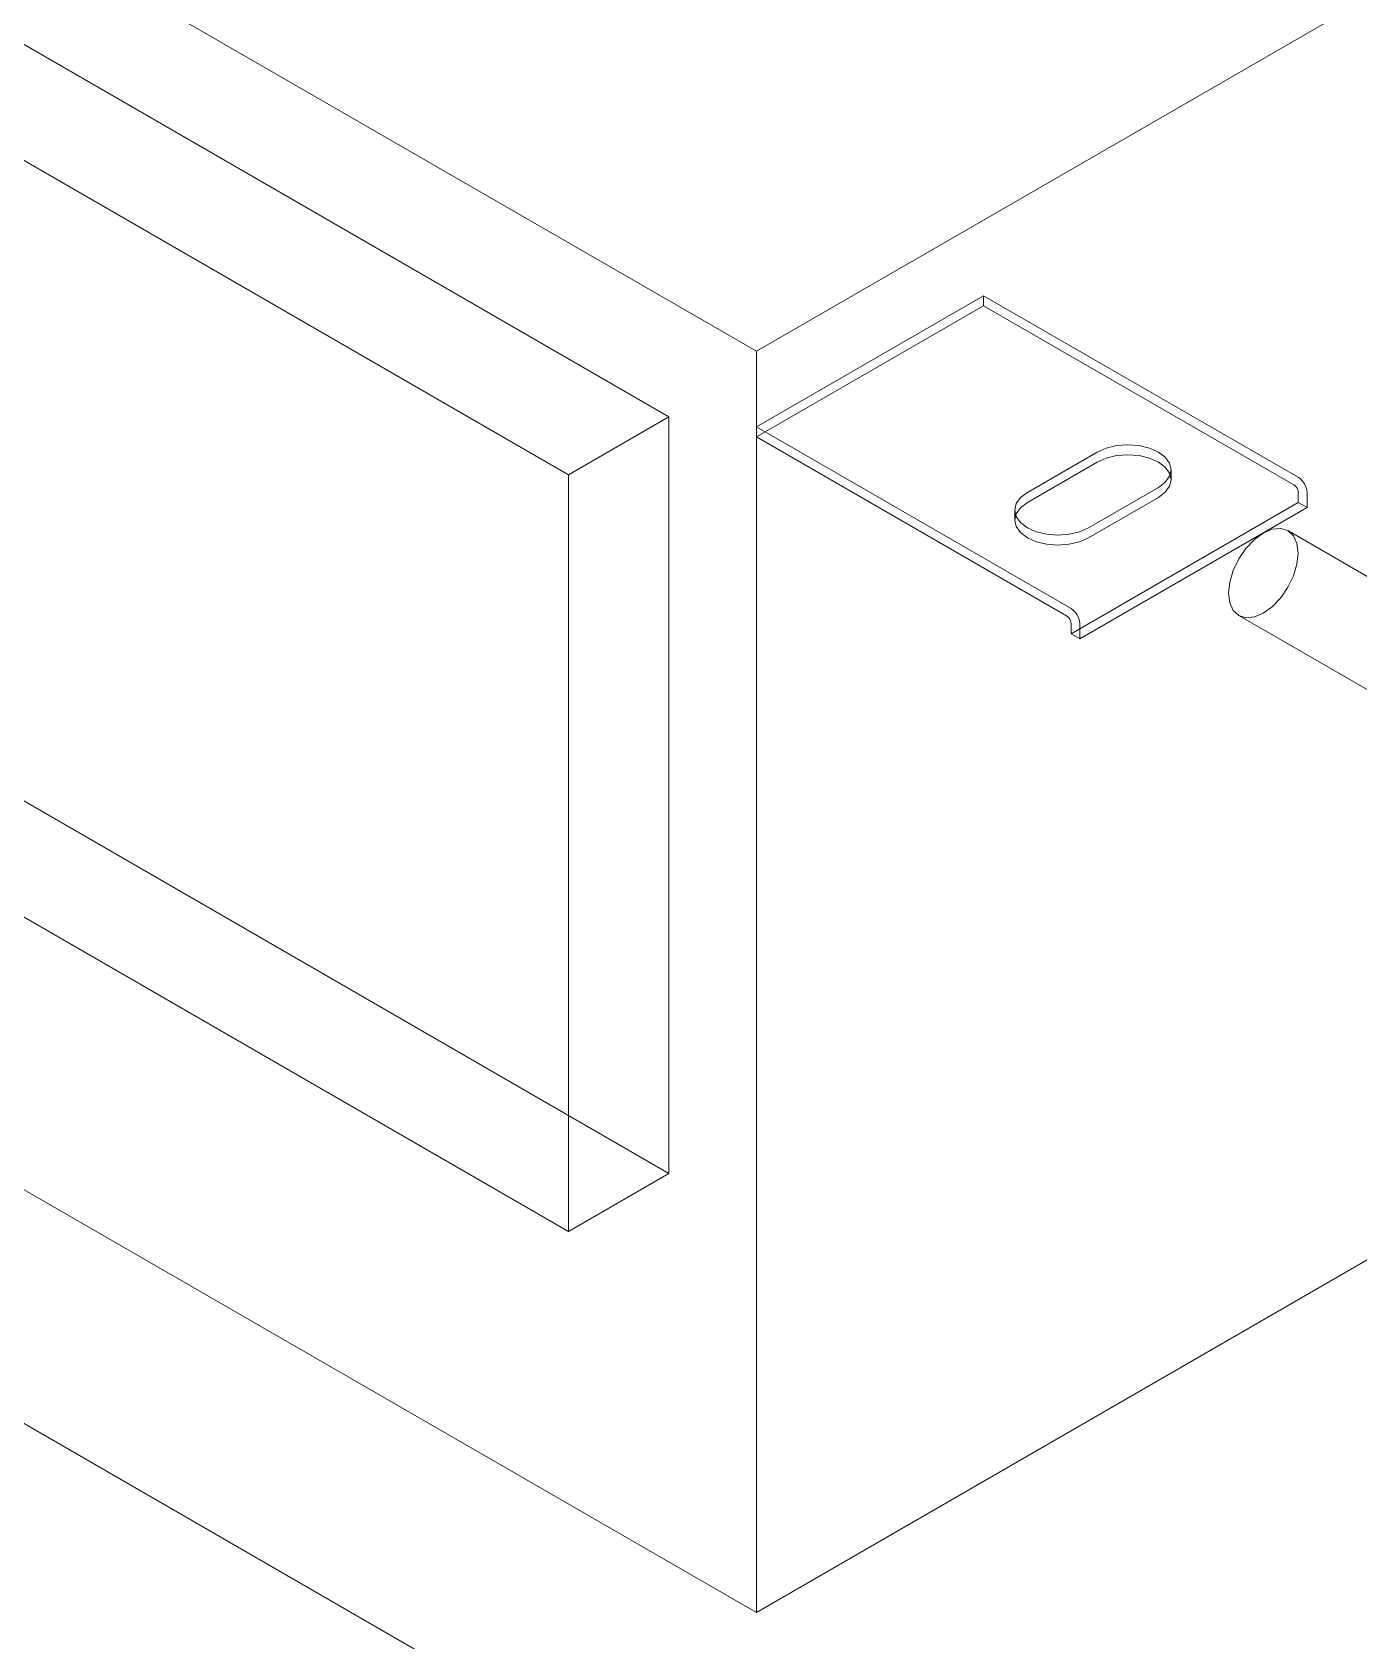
# Model space of a CAD drawing. Header units: millimetres. Extents: x -88595 to 880822, y -1054509 to -148035.
# Drawn here: x 389096.5 to 389311.1, y -320949.6 to -320689.3 of the extents above; entities that cross this region are included whole.
import ezdxf

# ---------------------------------------------------------------- set-up
doc = ezdxf.new("R2010")
doc.units = ezdxf.units.MM
doc.layers.add('Воздуховоды', color=7, linetype='Continuous', lineweight=18)
doc.layers.add('Оборудование', color=7, linetype='Continuous', lineweight=18)

# ---------------------------------------------------------------- blocks, each defined once
blk = doc.blocks.new('$0$ADSK_Канальный блок кондиционера1 - AD242MJERAB-3267365-В_ОВ3_3')
at = {"layer": 'Оборудование'}
for p, q in [((18017.5, 12209.29), (17275.03, 12637.95)), ((17253.82, 12631.42), (18003.35, 12198.68)), ((17987.09, 12189.29), (17237.56, 12622.03)), ((18003.35, 12076.2), (17253.82, 12508.95)), ((17237.56, 12499.56), (17987.09, 12066.81)), ((18017.5, 12209.29), (18510.35, 12493.84)), ((17275.03, 12433.83), (18017.5, 12005.17)), ((18510.35, 12289.72), (18017.5, 12005.17)), ((18017.5, 12197.04), (18054.26, 12218.27)), ((18054.26, 12218.27), (18105.18, 12188.88)), ((18054.26, 12216.64), (18054.26, 12218.27)), ((18054.26, 12216.64), (18017.5, 12195.41)), ((18104.47, 12187.66), (18054.26, 12216.64)), ((18017.5, 12005.17), (18017.5, 12209.29)), ((17987.09, 12189.29), (18003.35, 12198.68)), ((18003.35, 12198.68), (18003.35, 12076.2)), ((18017.5, 12197.04), (18017.5, 12195.41)), ((18068.41, 12167.65), (18017.5, 12197.04)), ((18017.5, 12195.41), (18067.7, 12166.43)), ((18061.34, 12186.43), (18072.65, 12192.96)), ((17987.09, 12066.81), (17987.09, 12189.29)), ((18072.65, 12191.33), (18061.34, 12184.8)), ((18084.6, 12188.47), (18084.6, 12190.1)), ((18082.55, 12187.25), (18071.24, 12180.72)), ((18105.18, 12184.8), (18068.41, 12163.57)), ((18106.59, 12183.98), (18069.82, 12162.75)), ((18071.24, 12179.08), (18082.55, 12185.61)), ((18105.18, 12184.8), (18105.18, 12186.43)), ((18106.59, 12183.98), (18105.18, 12184.8)), ((18106.59, 12186.43), (18106.59, 12183.98)), ((18059.29, 12183.57), (18059.29, 12181.94)), ((18143.79, 12156.97), (18103.49, 12180.24)), ((18095.55, 12166.49), (18135.85, 12143.22)), ((18068.41, 12165.2), (18068.41, 12163.57)), ((18068.41, 12163.57), (18069.82, 12162.75)), ((18069.82, 12162.75), (18069.82, 12165.2)), ((18003.35, 12076.2), (17987.09, 12066.81))]:
    blk.add_line(p, q, dxfattribs=at)
for points in [[(18072.65, 12192.96, 0), (18074.1, 12193.6, 0), (18075.79, 12194.01, 0), (18077.6, 12194.15, 0), (18079.41, 12194.01, 0), (18081.1, 12193.6, 0), (18082.55, 12192.96, 0), (18083.66, 12192.13, 0), (18084.36, 12191.15, 0), (18084.6, 12190.1, 0), (18084.36, 12189.06, 0), (18083.66, 12188.08, 0), (18082.55, 12187.25, 0)], [(18082.55, 12185.61, 0), (18083.66, 12186.45, 0), (18084.36, 12187.43, 0), (18084.6, 12188.47, 0), (18084.36, 12189.52, 0), (18083.66, 12190.49, 0), (18082.55, 12191.33, 0), (18081.1, 12191.97, 0), (18079.41, 12192.38, 0), (18077.6, 12192.51, 0), (18075.79, 12192.38, 0), (18074.1, 12191.97, 0), (18072.65, 12191.33, 0)], [(18105.18, 12186.43, 0), (18105.15, 12186.66, 0), (18105.08, 12186.89, 0), (18104.97, 12187.13, 0), (18104.82, 12187.34, 0), (18104.65, 12187.52, 0), (18104.47, 12187.66, 0)], [(18105.18, 12188.88, 0), (18105.54, 12188.61, 0), (18105.88, 12188.25, 0), (18106.18, 12187.82, 0), (18106.4, 12187.36, 0), (18106.54, 12186.88, 0), (18106.59, 12186.43, 0)], [(18071.24, 12180.72, 0), (18069.79, 12180.07, 0), (18068.1, 12179.67, 0), (18066.29, 12179.53, 0), (18064.47, 12179.67, 0), (18062.79, 12180.07, 0), (18061.34, 12180.72, 0), (18060.22, 12181.55, 0), (18059.52, 12182.53, 0), (18059.29, 12183.57, 0), (18059.52, 12184.62, 0), (18060.22, 12185.59, 0), (18061.34, 12186.43, 0)], [(18061.34, 12184.8, 0), (18060.22, 12183.96, 0), (18059.52, 12182.99, 0), (18059.29, 12181.94, 0), (18059.52, 12180.89, 0), (18060.22, 12179.92, 0), (18061.34, 12179.08, 0), (18062.79, 12178.44, 0), (18064.47, 12178.04, 0), (18066.29, 12177.9, 0), (18068.1, 12178.04, 0), (18069.79, 12178.44, 0), (18071.24, 12179.08, 0)], [(18093.91, 12170.13, 0), (18094.1, 12171.91, 0), (18094.66, 12173.8, 0), (18095.55, 12175.66, 0), (18096.71, 12177.36, 0), (18098.07, 12178.79, 0), (18099.52, 12179.85, 0), (18100.97, 12180.47, 0), (18102.33, 12180.6, 0), (18103.49, 12180.24, 0), (18104.38, 12179.42, 0), (18104.94, 12178.18, 0), (18105.13, 12176.61, 0)], [(18105.13, 12176.61, 0), (18104.94, 12174.82, 0), (18104.38, 12172.93, 0), (18103.49, 12171.07, 0), (18102.33, 12169.37, 0), (18100.97, 12167.94, 0), (18099.52, 12166.88, 0), (18098.07, 12166.27, 0), (18096.71, 12166.13, 0), (18095.55, 12166.49, 0), (18094.66, 12167.32, 0), (18094.1, 12168.56, 0), (18093.91, 12170.13, 0)], [(18067.7, 12166.43, 0), (18067.88, 12166.29, 0), (18068.05, 12166.11, 0), (18068.2, 12165.9, 0), (18068.31, 12165.66, 0), (18068.38, 12165.43, 0), (18068.41, 12165.2, 0)], [(18069.82, 12165.2, 0), (18069.77, 12165.65, 0), (18069.63, 12166.13, 0), (18069.41, 12166.6, 0), (18069.11, 12167.02, 0), (18068.77, 12167.38, 0), (18068.41, 12167.65, 0)]]:
    blk.add_polyline3d(points, dxfattribs=at)

msp = doc.modelspace()

# ---------------------------------------------------------------- linework, layer by layer
at = {"layer": 'Воздуховоды', "color": 140, "true_color": 0x1bb3e4}
msp.add_line((389307.14, -321036.85), (388882.88, -320791.9), dxfattribs=at)

# ---------------------------------------------------------------- block references
at = {"layer": 'Оборудование'}
msp.add_blockref('$0$ADSK_Канальный блок кондиционера1 - AD242MJERAB-3267365-В_ОВ3_3', (371196.16, -332950.19), dxfattribs=at)

doc.saveas('drawing.dxf')
